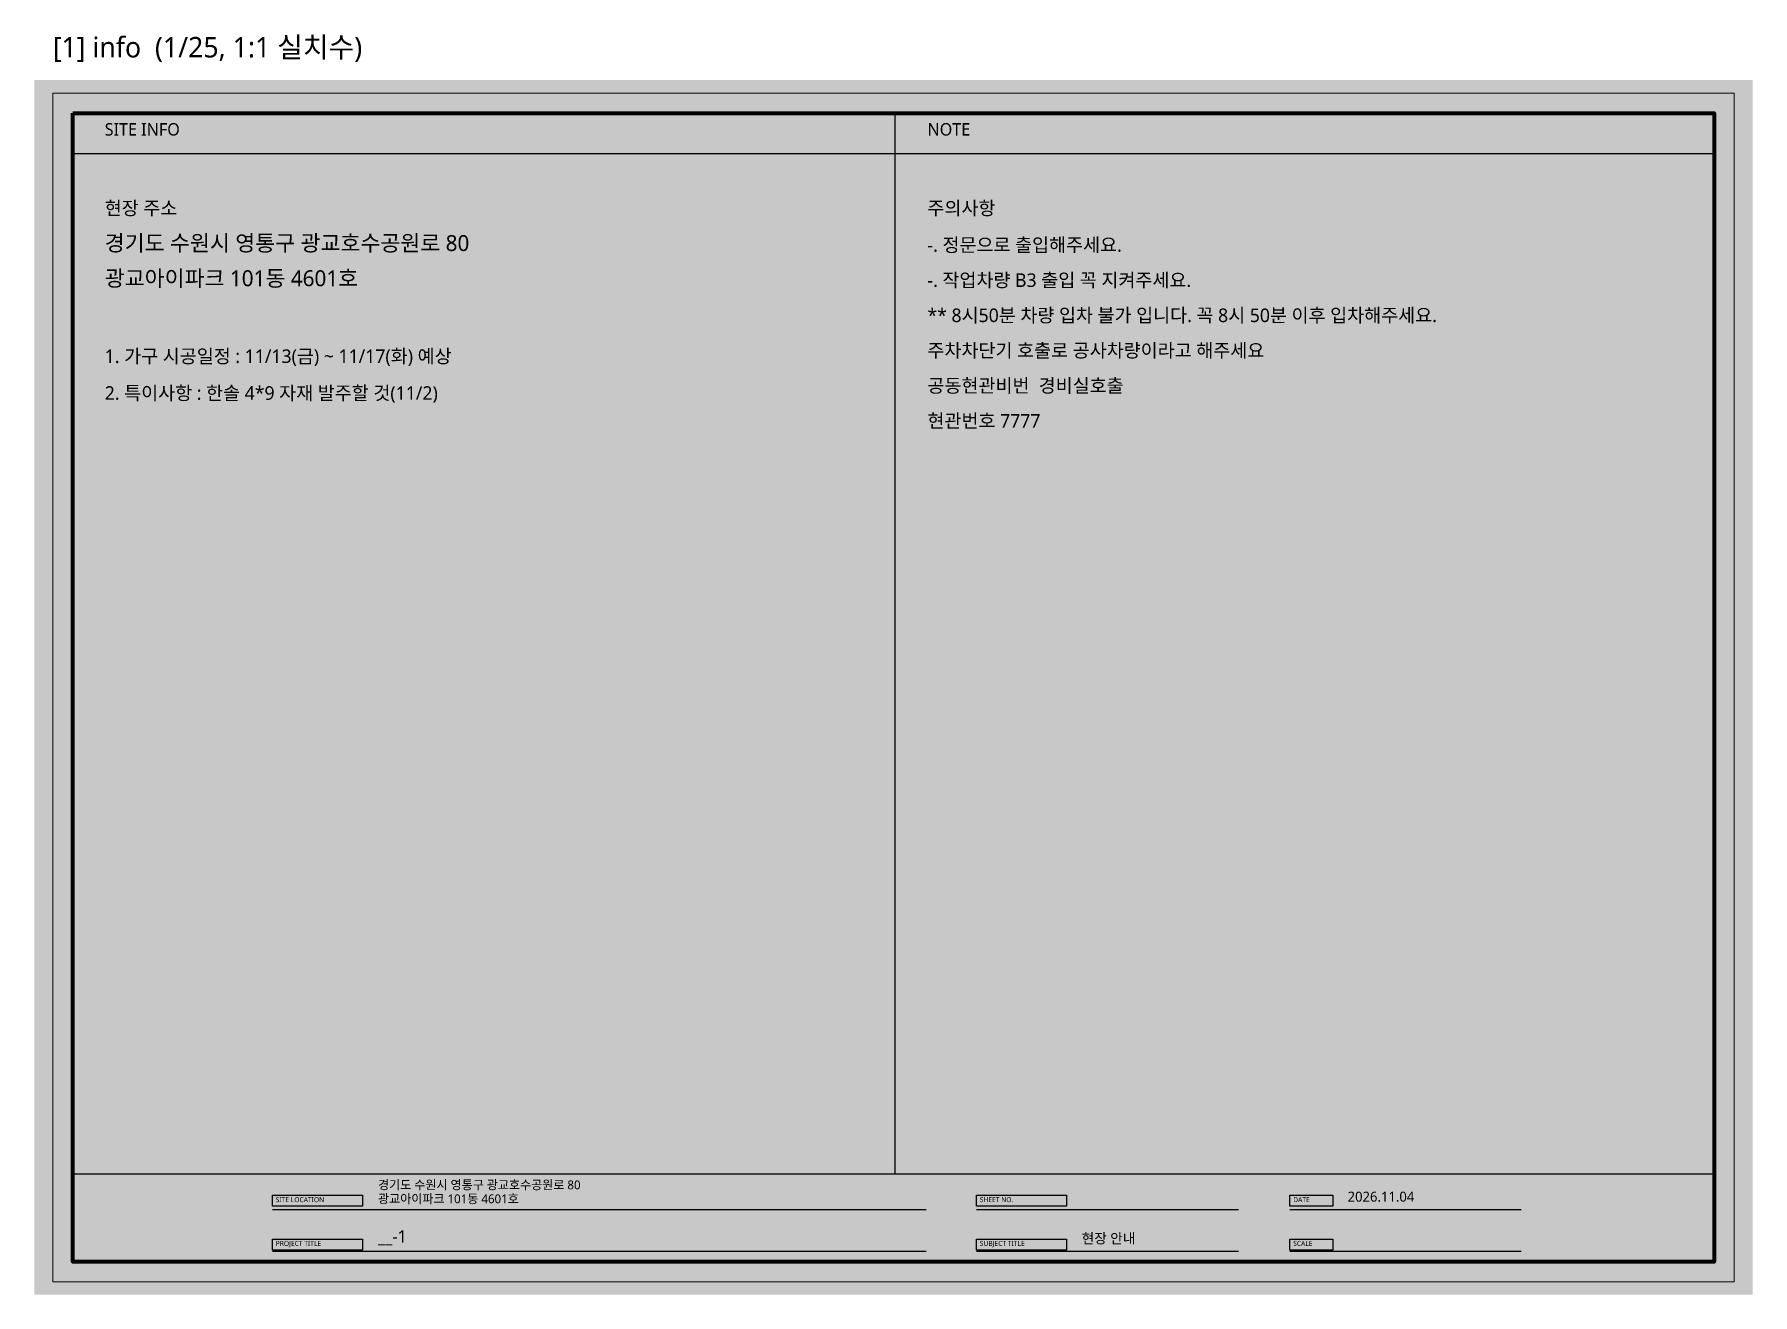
# Model space of a CAD drawing. Header units: millimetres. Extents: x 0 to 77490, y 0 to 7704.
# Drawn here: x 0 to 10500, y 0 to 7704 of the extents above; entities that cross this region are included whole.
import ezdxf
from ezdxf.enums import TextEntityAlignment as Align

# ---------------------------------------------------------------- set-up
doc = ezdxf.new("R2010")
doc.units = ezdxf.units.MM
doc.header["$LTSCALE"] = 25
doc.layers.add('BG', color=7, linetype='Continuous', lineweight=0)
for name, color, linetype, lineweight, true_color in [('FRAME', 7, 'Continuous', 100, 0x000000), ('NOTE_BLUE', 7, 'Continuous', 9, 0x0000ff), ('NOTE_RED', 7, 'Continuous', 25, 0xde0038), ('OUTLINE', 7, 'Continuous', 25, 0x000000), ('TEXT', 7, 'Continuous', 13, 0x000000)]:
    doc.layers.add(name, color=color, linetype=linetype, lineweight=lineweight, true_color=true_color)
doc.layers.add('SHEET_FRAME_INFO', color=8, linetype='Continuous')
doc.styles.add('MALGUN', font='malgun.ttf')

# ---------------------------------------------------------------- blocks, each defined once
blk = doc.blocks.new('FRAME_SHEET1')
at = {"layer": 'FRAME', "true_color": 0x555555}
h = blk.add_hatch(color=7, dxfattribs=at)
h.dxf.hatch_style = 1
h.paths.add_polyline_path([(1455, 607.5), (2005, 607.5), (2005, 540), (1455, 540)])
h = blk.add_hatch(color=7, dxfattribs=at)
h.dxf.hatch_style = 1
h.paths.add_polyline_path([(5757.5, 607.5), (6307.5, 607.5), (6307.5, 540), (5757.5, 540)])
h = blk.add_hatch(color=7, dxfattribs=at)
h.dxf.hatch_style = 1
h.paths.add_polyline_path([(7672.5, 607.5), (7935, 607.5), (7935, 540), (7672.5, 540)])
h = blk.add_hatch(color=7, dxfattribs=at)
h.dxf.hatch_style = 1
h.paths.add_polyline_path([(1455, 340), (2005, 340), (2005, 272.5), (1455, 272.5)])
h = blk.add_hatch(color=7, dxfattribs=at)
h.dxf.hatch_style = 1
h.paths.add_polyline_path([(5757.5, 340), (6307.5, 340), (6307.5, 272.5), (5757.5, 272.5)])
h = blk.add_hatch(color=7, dxfattribs=at)
h.dxf.hatch_style = 1
h.paths.add_polyline_path([(7672.5, 340), (7935, 340), (7935, 272.5), (7672.5, 272.5)])
at = {"layer": 'FRAME', "lineweight": 25, "true_color": 0x000000}
for p, q in [((5257.5, 7210), (5257.5, 737.5)), ((235, 6975), (10265, 6975)), ((235, 737.5), (10265, 737.5))]:
    blk.add_line(p, q, dxfattribs=at)
at = {"layer": 'FRAME', "lineweight": 13, "true_color": 0x000000}
blk.add_lwpolyline([(112.5, 7345), (10387.5, 7345), (10387.5, 77.5), (112.5, 77.5)], close=True, dxfattribs=at)
at = {"layer": 'FRAME', "lineweight": 100, "true_color": 0x000000}
blk.add_lwpolyline([(235, 7222.5), (10265, 7222.5), (10265, 200), (235, 200)], close=True, dxfattribs=at)
at = {"layer": 'OUTLINE', "lineweight": 25, "true_color": 0x000000}
for p, q in [((1455, 520), (5450, 520)), ((5757.5, 520), (7357.5, 520)), ((7672.5, 520), (9085, 520)), ((1455, 265), (5450, 265)), ((5757.5, 265), (7357.5, 265)), ((7672.5, 265), (9085, 265))]:
    blk.add_line(p, q, dxfattribs=at)
for points in [[(1455, 607.5), (2005, 607.5), (2005, 540), (1455, 540)], [(5757.5, 607.5), (6307.5, 607.5), (6307.5, 540), (5757.5, 540)], [(7672.5, 607.5), (7935, 607.5), (7935, 540), (7672.5, 540)], [(1455, 340), (2005, 340), (2005, 272.5), (1455, 272.5)], [(5757.5, 340), (6307.5, 340), (6307.5, 272.5), (5757.5, 272.5)], [(7672.5, 340), (7935, 340), (7935, 272.5), (7672.5, 272.5)]]:
    blk.add_lwpolyline(points, close=True, dxfattribs=at)
at = {"layer": 'NOTE_BLUE', "true_color": 0x0000ff, "style": 'MALGUN'}
for s, p in [('현장 주소', (430, 6575)), ('주의사항', (5457.5, 6575))]:
    blk.add_text(s, height=82.8, dxfattribs=at).set_placement(p, align=Align.BOTTOM_LEFT)
at = {"layer": 'NOTE_RED', "true_color": 0xde0038, "style": 'MALGUN'}
blk.add_text('** 8시50분 차량 입차 불가 입니다. 꼭 8시 50분 이후 입차해주세요.', height=82.8, dxfattribs=at).set_placement((5457.5, 5920), align=Align.BOTTOM_LEFT)
at = {"layer": 'TEXT', "true_color": 0x000000, "style": 'MALGUN'}
for s, height, p in [('SITE INFO', 75.6, (430, 7062.5)), ('NOTE', 75.6, (5457.5, 7062.5)), ('경기도 수원시 영통구 광교호수공원로 80', 97.2, (430, 6350)), ('-. 정문으로 출입해주세요.', 82.8, (5457.5, 6350)), ('광교아이파크 101동 4601호', 97.2, (430, 6135)), ('-. 작업차량 B3 출입 꼭 지켜주세요.', 82.8, (5457.5, 6135)), ('1. 가구 시공일정 : 11/13(금) ~ 11/17(화) 예상', 82.8, (430, 5670)), ('주차차단기 호출로 공사차량이라고 해주세요', 82.8, (5457.5, 5705)), ('공동현관비번  경비실호출', 82.8, (5457.5, 5490)), ('2. 특이사항 : 한솔 4*9 자재 발주할 것(11/2)', 82.8, (430, 5445)), ('현관번호 7777', 82.8, (5457.5, 5275)), ('경기도 수원시 영통구 광교호수공원로 80', 54, (2100, 627.5)), ('2026.11.04', 61.2, (8025, 550)), ('광교아이파크 101동 4601호', 54, (2100, 542.5)), ('__-1', 75.6, (2100, 295)), ('현장 안내', 61.2, (6400, 295))]:
    blk.add_text(s, height=height, dxfattribs=at).set_placement(p, align=Align.BOTTOM_LEFT)
at = {"layer": 'TEXT', "true_color": 0xffffff, "style": 'MALGUN'}
for s, p in [('SITE LOCATION', (1475, 556.25)), ('SHEET NO.', (5777.5, 556.25)), ('DATE', (7692.5, 556.25)), ('PROJECT TITLE', (1475, 288.75)), ('SUBJECT TITLE', (5777.5, 288.75)), ('SCALE', (7692.5, 288.75))]:
    blk.add_text(s, height=30.6, dxfattribs=at).set_placement(p, align=Align.BOTTOM_LEFT)

msp = doc.modelspace()

# ---------------------------------------------------------------- hatches: boundary and pattern name
at = {"layer": 'BG', "true_color": 0xffffff}
h = msp.add_hatch(color=7, dxfattribs=at)
h.dxf.hatch_style = 1
h.paths.add_polyline_path([(0, 0), (10500, 0), (10500, 7425), (0, 7425)])

# ---------------------------------------------------------------- block references
msp.add_blockref('FRAME_SHEET1', (0, 0))

# ---------------------------------------------------------------- texts
at = {"layer": 'SHEET_FRAME_INFO', "style": 'MALGUN'}
msp.add_text('[1] info  (1/25, 1:1 실치수)', height=125, dxfattribs=at).set_placement((112.5, 7525), align=Align.BOTTOM_LEFT)

doc.saveas('drawing.dxf')
